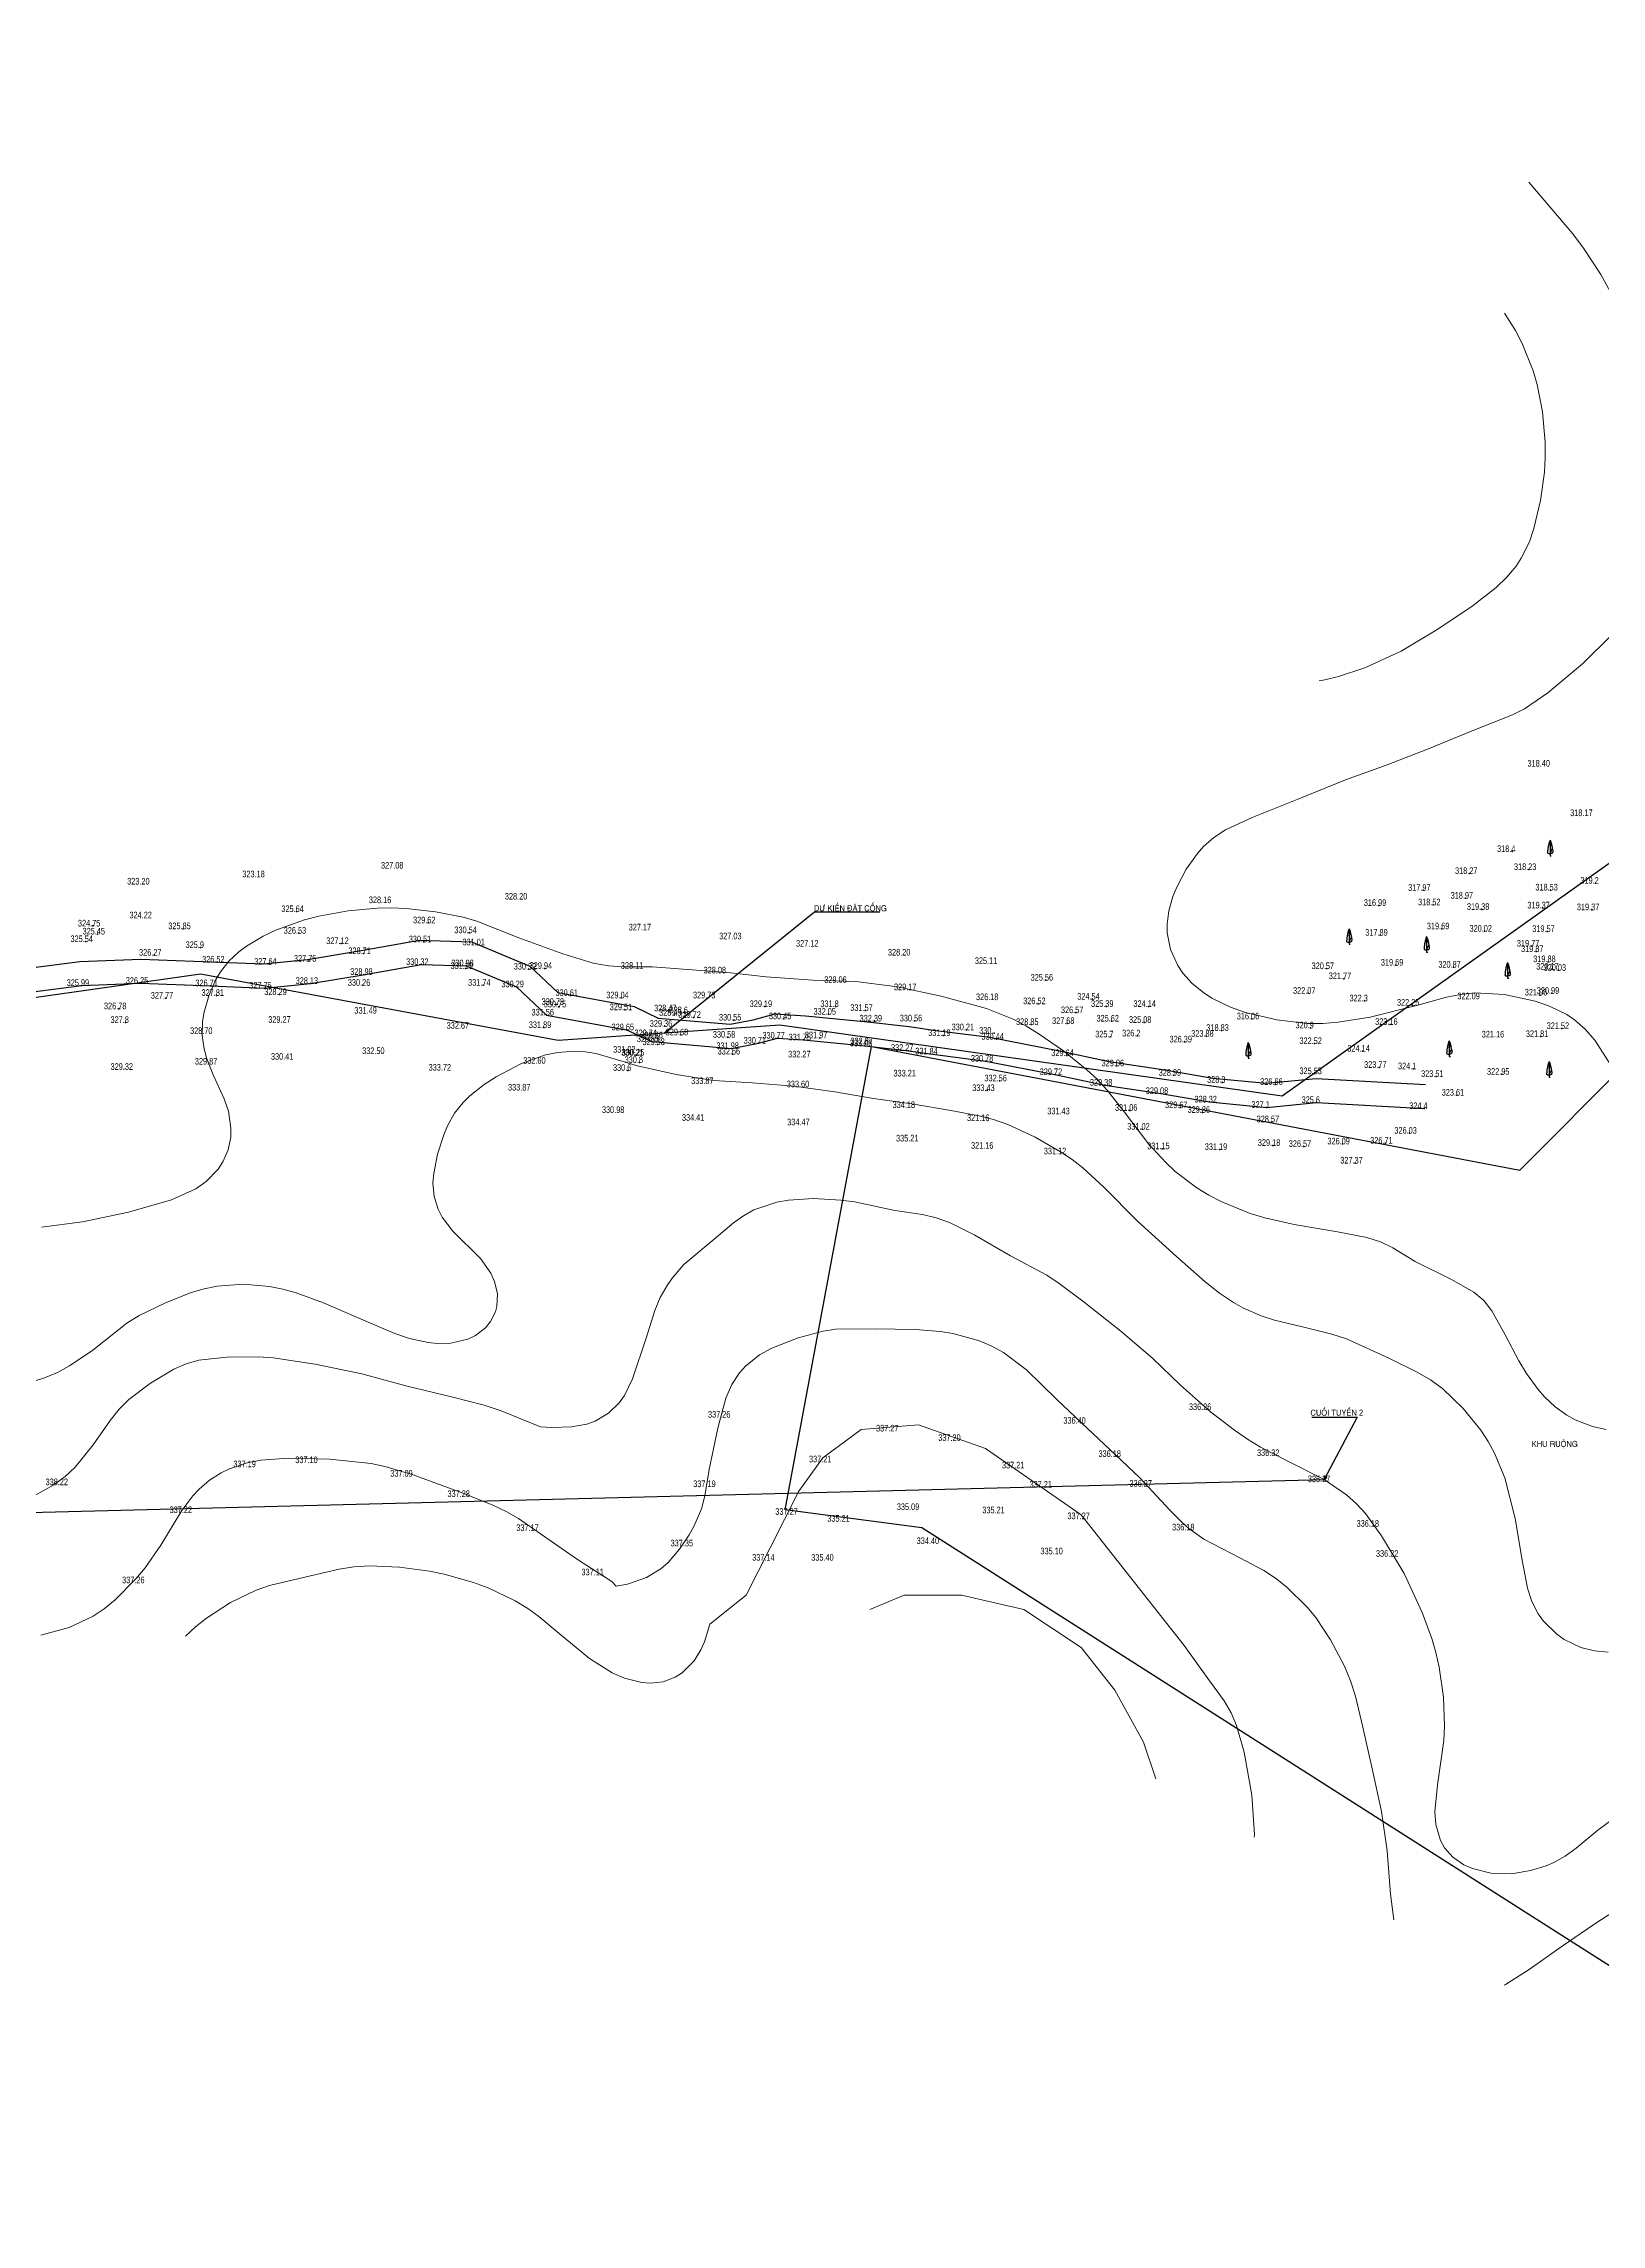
# Model space of a CAD drawing. Header units: metres. Extents: x 528544 to 533704, y 1867371 to 1868830.
# Drawn here: x 532110.8 to 532369.2, y 1867747.1 to 1868109 of the extents above; entities that cross this region are included whole.
import ezdxf

# ---------------------------------------------------------------- set-up
doc = ezdxf.new("R2010")
doc.units = ezdxf.units.M
doc.header["$MEASUREMENT"] = 0
for name, color, linetype in [('congtrinh', 4, 'Continuous'), ('DIEM', 7, 'Continuous'), ('DOCAO_CT', 7, 'Continuous'), ('KHUNG', 1, 'Continuous'), ('Layer1', 4, 'Continuous'), ('NEN', 3, 'Continuous')]:
    doc.layers.add(name, color=color, linetype=linetype)
doc.styles.add('MOC', font='VHARIALN.ttf', dxfattribs={"height": 2})

# ---------------------------------------------------------------- blocks, each defined once
blk = doc.blocks.new('A$C63284C57')
at = {"layer": 'NEN', "color": 3}
blk.add_line((0.92, 0.85), (0.92, 0), dxfattribs=at)
for points in [[(0.92, 5.74), (0.92, 1.39)], [(0.92, 5.74), (0.92, 0), (1.37, 0)], [(0.92, 5.74), (0.92, 5.71)], [(0.92, 5.43), (0.99, 5.56)], [(0.92, 3.16), (1.44, 4.2)], [(0.92, 0.88), (1.77, 2.58)], [(0.92, 1.39), (0.92, 0.65)], [(0.92, 0.65), (0.92, 0.15)], [(0.92, 0.15), (0.92, 0)]]:
    blk.add_lwpolyline(points, dxfattribs=at)
for points in [[(0.92, 5.74), (0.71, 5.11), (0.52, 4.52), (0.36, 3.81), (0.21, 3.07), (0.11, 2.51), (0.05, 1.85), (0.02, 1.41), (0.02, 1.09), (0.24, 0.91), (0.61, 0.83), (0.92, 0.85)], [(0.92, 5.74), (1.18, 5.17), (1.34, 4.58), (1.5, 3.98), (1.59, 3.54), (1.72, 2.95), (1.81, 2.47), (1.9, 1.94), (1.9, 1.48), (1.78, 1.03), (1.62, 0.88), (1.26, 0.84), (0.92, 0.85)]]:
    blk.add_spline(points, degree=3, dxfattribs=at)

msp = doc.modelspace()

# ---------------------------------------------------------------- linework, layer by layer
at = {"layer": 'congtrinh', "color": 5, "ltscale": 0.2134}
msp.add_lwpolyline([(532430.66, 1867978.16), (532453.88, 1867963.45), (532479.31, 1867957.96), (532437.86, 1867747.15), (532256.48, 1867862.75), (532233.79, 1867865.71), (532248.15, 1867942.58), (532355.66, 1867922.09), (532391.37, 1867957.93), (532405.23, 1867968.92), (532430.66, 1867978.16)], close=True, dxfattribs=at)
at = {"layer": 'congtrinh', "color": 1, "ltscale": 0.2134}
msp.add_lwpolyline([(531555.5, 1867765.25), (531573.66, 1867772.68), (531606.24, 1867773.1), (531611.19, 1867809.12), (531622.7, 1867841.85), (531639.74, 1867873.48), (531650.2, 1867884.28), (532021.6, 1867863.03), (532323.2, 1867870.76)], dxfattribs=at)
at = {"layer": 'congtrinh', "color": 7, "ltscale": 0.2134}
msp.add_lwpolyline([(532321.15, 1867881.11), (532328.71, 1867881.11), (532323.2, 1867870.76), (532323.64, 1867871.09), (532323.2, 1867870.76), (532323.3, 1867871.27)], dxfattribs=at)
at = {"layer": 'DIEM', "color": 0}
for p in [(532354.38, 1867974.93), (532347.4, 1867971.29), (532357.18, 1867971.94), (532368.2, 1867969.68), (532332.28, 1867966), (532339.63, 1867968.5), (532341.28, 1867966.09), (532346.68, 1867967.2), (532360.74, 1867968.54), (532118.99, 1867962.58), (532152.73, 1867964.97), (532174.58, 1867963.12), (532349.37, 1867965.34), (532359.41, 1867965.57), (532367.62, 1867965.28), (532117.76, 1867959.99), (532119.76, 1867961.25), (532133.98, 1867962.12), (532136.85, 1867959.01), (532153.13, 1867961.38), (532160.18, 1867959.67), (532173.87, 1867959.95), (532181.42, 1867961.47), (532182.77, 1867959.44), (532332.51, 1867961.04), (532342.74, 1867962.11), (532349.81, 1867961.71), (532357.67, 1867959.25), (532360.22, 1867961.67), (532129.13, 1867957.73), (532139.59, 1867956.59), (532148.23, 1867956.23), (532154.82, 1867956.74), (532163.85, 1867958), (532173.43, 1867956.2), (532180.79, 1867955.52), (532180.92, 1867955.98), (532191.28, 1867955.42), (532193.92, 1867955.55), (532323.62, 1867955.51), (532335.11, 1867956.09), (532344.64, 1867955.74), (532358.36, 1867958.34), (532360.38, 1867956.66), (532360.87, 1867955.43), (532362.1, 1867955.23), (532117.13, 1867952.71), (532126.93, 1867953.07), (532138.47, 1867952.67), (532147.42, 1867952.27), (532155.1, 1867953.04), (532163.76, 1867952.74), (532164.16, 1867954.55), (532183.71, 1867952.75), (532189.24, 1867952.5), (532277.02, 1867953.59), (532320.54, 1867951.41), (532326.46, 1867953.84), (532360.97, 1867951.41), (532123.31, 1867948.85), (532131.08, 1867950.61), (532139.5, 1867951.07), (532149.9, 1867951.2), (532194.22, 1867947.8), (532195.9, 1867949.57), (532196.26, 1867949.16), (532198.21, 1867951.05), (532206.63, 1867950.66), (532207.2, 1867948.69), (532214.56, 1867948.5), (532215.39, 1867947.77), (532217.12, 1867948.18), (532221.01, 1867950.66), (532230.42, 1867949.21), (532240.99, 1867947.94), (532242.14, 1867949.2), (532247.1, 1867948.57), (532275.78, 1867949.69), (532282.04, 1867948.2), (532284.74, 1867950.44), (532287.04, 1867949.24), (532294.07, 1867949.24), (532329.9, 1867950.16), (532337.78, 1867949.45), (532358.98, 1867951.13), (532124.4, 1867946.58), (532193.78, 1867945.72), (532207.51, 1867945.36), (532211.3, 1867944.38), (532213.84, 1867945.94), (532216.49, 1867944.51), (532218.6, 1867947.42), (532224.31, 1867944.13), (532225.32, 1867946.97), (532233.59, 1867947.19), (532248.65, 1867946.8), (532255.3, 1867946.83), (532260.01, 1867944.41), (532263.91, 1867945.36), (532268.46, 1867944.81), (532274.6, 1867946.23), (532280.57, 1867946.4), (532287.72, 1867944.17), (532287.94, 1867946.81), (532292.19, 1867944.34), (532293.33, 1867946.59), (532303.65, 1867944.28), (532306.16, 1867945.26), (532311.21, 1867947.16), (532320.94, 1867945.68), (532334.16, 1867946.26), (532359.16, 1867944.24), (532362.61, 1867945.57), (532207.77, 1867941.64), (532209.1, 1867941.14), (532209.21, 1867941.17), (532211.7, 1867943.39), (532212.28, 1867944.02), (532212.63, 1867942.9), (532224.9, 1867942.26), (532225.1, 1867941.34), (532229.41, 1867943.14), (532232.53, 1867943.98), (532236.87, 1867943.68), (532239.57, 1867944.03), (532247.02, 1867942.7), (532247.12, 1867943.02), (532253.86, 1867941.94), (532257.87, 1867941.35), (532268.85, 1867943.79), (532280.45, 1867941.07), (532300.05, 1867943.34), (532321.6, 1867943.07), (532329.55, 1867941.81), (532207.73, 1867938.63), (532209.67, 1867939.93), (532267.11, 1867940.16), (532269.35, 1867936.88), (532278.52, 1867937.92), (532288.79, 1867939.39), (532298.25, 1867937.81), (532321.6, 1867938.08), (532332.33, 1867939.12), (532337.95, 1867938.89), (532341.78, 1867937.62), (532352.7, 1867937.98), (532267.33, 1867935.27), (532286.85, 1867936.18), (532296.12, 1867934.79), (532304.2, 1867933.38), (532306.28, 1867936.64), (532315.09, 1867936.29), (532321.96, 1867933.29), (532345.2, 1867934.51), (532291, 1867931.99), (532299.31, 1867932.44), (532303.04, 1867931.66), (532313.64, 1867932.49), (532314.51, 1867930.09), (532339.81, 1867932.28), (532293.04, 1867928.85), (532314.7, 1867926.18), (532319.83, 1867926.01), (532326.24, 1867926.42), (532333.34, 1867926.53), (532337.34, 1867928.2), (532296.35, 1867925.63), (532305.9, 1867925.5), (532328.37, 1867923.25)]:
    msp.add_point(p, dxfattribs=at)
at = {"layer": 'KHUNG', "ltscale": 0.2134}
msp.add_lwpolyline([(532781.55, 1868099.56), (532586.11, 1868210.75), (532440.42, 1868195.4), (532402.71, 1868132.23), (532420.86, 1868063.98), (532395.18, 1867990.56), (532316.24, 1867934.35), (532232.9, 1867946.14), (532196.18, 1867943.6), (532136.83, 1867954.57), (532077.75, 1867946.2), (532005.7, 1867957.57), (531970.49, 1867961.06), (531914.99, 1867986.11), (531798.55, 1867992.8), (531711.06, 1867976.08), (531621.02, 1868011.63), (531506.71, 1868062.49), (531390.29, 1868109.84), (531307.3, 1868146.29), (531202.39, 1868151.29), (531136.07, 1868181.99), (531103.92, 1868169.92)], dxfattribs=at)
at = {"layer": 'KHUNG', "color": 7, "ltscale": 0.2134}
msp.add_lwpolyline([(532249.53, 1867964.85), (532238.69, 1867964.85), (532213.8, 1867944.82), (532214.35, 1867945.11), (532213.8, 1867944.82), (532214.21, 1867945.29)], dxfattribs=at)
at = {"layer": 'Layer1', "color": 11, "linetype": 'Continuous', "lineweight": 0, "flags": 128}
for points in [[(532357.14, 1868085.99), (532364.48, 1868077.41), (532366.21, 1868075.07), (532369.1, 1868070.66), (532372.52, 1868064.45)], [(532359.74, 1868037.86), (532359.88, 1868040.29), (532359.86, 1868042.84), (532359.42, 1868047.9), (532358.55, 1868052.45), (532357.9, 1868054.67), (532356.07, 1868059.21), (532354.95, 1868061.37), (532353.14, 1868064.26)], [(532322.36, 1868003.25), (532323.33, 1868003.4), (532325.61, 1868003.95), (532329.97, 1868005.42), (532335.97, 1868008.16), (532341.79, 1868011.67), (532347.7, 1868015.58), (532351.73, 1868018.74), (532353.53, 1868020.48), (532355.04, 1868022.31), (532355.89, 1868023.59), (532357.25, 1868026.32), (532358.01, 1868028.52), (532359.07, 1868033.17), (532359.74, 1868037.86)], [(532370.95, 1868010.88), (532366.05, 1868006.1), (532360.33, 1868001.24), (532356.42, 1867998.63), (532354.45, 1867997.59), (532348.02, 1867995.05), (532340.37, 1867991.92), (532340.37, 1867991.92), (532333.66, 1867989.33), (532326.73, 1867986.84), (532318.76, 1867983.58), (532311.25, 1867980.57), (532306.86, 1867978.53), (532304.93, 1867977.28), (532303.21, 1867975.78), (532302.18, 1867974.63), (532300.33, 1867972.01), (532298.76, 1867969.02), (532298.13, 1867967.46), (532297.45, 1867965.12), (532297.15, 1867962.87), (532297.17, 1867961.43), (532297.71, 1867958.66), (532298.92, 1867956.02), (532299.77, 1867954.78), (532301.32, 1867953.06), (532303.18, 1867951.53), (532304.57, 1867950.63), (532307.66, 1867949.11), (532310.15, 1867948.23), (532315.34, 1867947.02), (532320.43, 1867946.43), (532322.98, 1867946.41), (532325.56, 1867946.6), (532330.83, 1867947.46), (532338.75, 1867949.42), (532343.5, 1867950.77), (532345.82, 1867951.24), (532348.18, 1867951.47), (532353.11, 1867951.22), (532358.21, 1867950.13), (532360.61, 1867949.3), (532363.44, 1867947.88), (532364.72, 1867947.02), (532366.48, 1867945.48), (532368.08, 1867943.63), (532370.78, 1867939.49)], [(532370.01, 1867879.03), (532367.74, 1867879.52), (532364.84, 1867880.65), (532363.46, 1867881.41), (532361.53, 1867882.79), (532359.77, 1867884.44), (532358.69, 1867885.66), (532356.75, 1867888.31), (532355.48, 1867890.43), (532353.25, 1867894.74), (532351.02, 1867898.73), (532349.67, 1867900.42), (532348.03, 1867901.8), (532344.2, 1867903.98), (532338.29, 1867906.94), (532334.59, 1867909.19), (532332.58, 1867910.17), (532330.31, 1867910.91), (532325.41, 1867911.86), (532318.26, 1867913.03), (532313.36, 1867914.15), (532310.91, 1867914.9), (532306.23, 1867916.79), (532304.07, 1867917.93), (532302.07, 1867919.16), (532298.51, 1867921.87), (532296.94, 1867923.32), (532294.09, 1867926.44), (532290.08, 1867931.7), (532287.2, 1867935.34), (532285.59, 1867937.09), (532283.83, 1867938.74), (532279.95, 1867941.85), (532275.79, 1867944.74), (532273.7, 1867946.02), (532271.62, 1867947.11), (532267.22, 1867948.89), (532259.69, 1867950.92), (532252.45, 1867952.48), (532245.53, 1867953.36), (532238.4, 1867953.57), (532230.64, 1867954.13), (532224.77, 1867954.82), (532219.12, 1867955.24), (532211.79, 1867955.79), (532206.92, 1867955.81), (532204.48, 1867955.98), (532201.97, 1867956.44), (532196.91, 1867957.95), (532189.65, 1867960.64), (532182.69, 1867963.38), (532180.42, 1867964.04), (532175.81, 1867964.95), (532170.96, 1867965.47), (532168.51, 1867965.57), (532166.11, 1867965.53), (532161.34, 1867965.1), (532156.48, 1867964.23), (532154.07, 1867963.62), (532149.42, 1867961.96), (532147.21, 1867960.91), (532144.46, 1867959.25), (532143.2, 1867958.31), (532141.53, 1867956.73), (532140.15, 1867954.96), (532139.39, 1867953.69), (532138.19, 1867950.98), (532137.38, 1867948.11), (532137.16, 1867946.64), (532137.11, 1867944.41), (532137.43, 1867942.18), (532137.83, 1867940.71), (532138.91, 1867937.87), (532140.76, 1867933.88), (532141.47, 1867931.86), (532141.89, 1867929.01), (532141.84, 1867927.56), (532141.41, 1867925.44), (532140.54, 1867923.47), (532139.75, 1867922.25), (532137.77, 1867920.18), (532136.03, 1867918.96), (532136.03, 1867918.96), (532132, 1867917.17), (532124.9, 1867915.09)], [(532135.29, 1867901.76), (532137.43, 1867902.38), (532139.59, 1867902.81), (532143.95, 1867903.15), (532148.28, 1867902.79), (532150.47, 1867902.35), (532152.69, 1867901.72), (532157.21, 1867900.06), (532164.23, 1867897.03), (532169.08, 1867894.98), (532171.49, 1867894.16), (532174.62, 1867893.46), (532176.14, 1867893.31), (532178.37, 1867893.38), (532181.19, 1867894.04), (532182.47, 1867894.64), (532184.1, 1867895.89), (532184.95, 1867896.95), (532185.74, 1867898.58), (532185.97, 1867899.47), (532186.08, 1867901.54), (532185.58, 1867903.62), (532184.97, 1867904.95), (532183.28, 1867907.4), (532178.68, 1867911.96), (532176.92, 1867914.29), (532176.24, 1867915.59), (532175.57, 1867917.69), (532175.39, 1867919.96), (532175.51, 1867921.53), (532176.16, 1867924.74), (532177.17, 1867927.92), (532177.82, 1867929.42), (532178.98, 1867931.51), (532180.41, 1867933.32), (532181.49, 1867934.39), (532183.9, 1867936.3), (532185.85, 1867937.57), (532189.94, 1867939.71), (532194.04, 1867941.18), (532196.09, 1867941.6), (532198.85, 1867941.8), (532200.26, 1867941.73), (532202.44, 1867941.4), (532209.31, 1867939.4), (532215.72, 1867937.95), (532221.97, 1867936.93), (532228.34, 1867936.54), (532235.24, 1867936.01), (532242.05, 1867935.08), (532248.44, 1867933.98), (532254.83, 1867933.07), (532261.3, 1867931.95), (532266, 1867931.07), (532268.39, 1867930.46), (532270.75, 1867929.65), (532275.3, 1867927.57), (532279.48, 1867925.13), (532281.39, 1867923.82), (532283.18, 1867922.44), (532286.62, 1867919.32), (532292.27, 1867913.6), (532298.74, 1867907.77), (532303.49, 1867903.55), (532305.87, 1867901.65), (532308.2, 1867900.09), (532309.73, 1867899.23), (532312.74, 1867897.91), (532314.99, 1867897.19), (532319.6, 1867896.08), (532324.46, 1867894.87), (532326.89, 1867894.07), (532333.92, 1867890.87), (532338.65, 1867888.56), (532340.86, 1867887.27), (532342.84, 1867885.83), (532346.24, 1867882.54), (532349.18, 1867878.91), (532350.42, 1867877.02), (532351.49, 1867875.1), (532353.16, 1867871.02), (532354.87, 1867864.26), (532356.08, 1867857.37), (532356.93, 1867852.7), (532357.65, 1867850.49), (532358.71, 1867848.45), (532359.6, 1867847.22), (532361.78, 1867845.08), (532363.04, 1867844.21), (532365.81, 1867842.89), (532368.04, 1867842.3), (532370.31, 1867842.09)], [(532198.36, 1867879.46), (532200.92, 1867879.95), (532202.31, 1867880.44), (532204.5, 1867881.73), (532206.28, 1867883.44), (532207.18, 1867884.7), (532208.51, 1867887.44), (532210.73, 1867894.21), (532212.18, 1867898.77), (532213.09, 1867900.92), (532214.21, 1867902.92), (532215.07, 1867904.16), (532217.02, 1867906.42), (532222.02, 1867910.64), (532225.23, 1867913.33), (532226.87, 1867914.5), (532228.63, 1867915.47), (532232.4, 1867916.76), (532234.36, 1867917.11), (532238.51, 1867917.36), (532243.02, 1867917.11), (532245.31, 1867916.79), (532252.01, 1867915.39), (532256.6, 1867914.69), (532258.88, 1867914.17), (532261.08, 1867913.39), (532265.26, 1867911.26), (532271.16, 1867907.86), (532277.22, 1867904.64), (532279.28, 1867903.28), (532283.42, 1867900.16), (532289.49, 1867895.38), (532294.8, 1867890.84), (532299.36, 1867886.38), (532304.38, 1867881.98), (532308.34, 1867878.91), (532310.48, 1867877.45), (532312.67, 1867876.12), (532317.06, 1867873.83), (532323.2, 1867870.76), (532326.9, 1867868.22), (532328.56, 1867866.73), (532330.05, 1867865.09), (532332.73, 1867861.4), (532336.47, 1867855.12), (532339.45, 1867848.66), (532341.08, 1867844.35), (532341.76, 1867842.06), (532342.3, 1867839.63), (532342.99, 1867834.63), (532343.17, 1867829.86), (532343.04, 1867827.46), (532342.03, 1867820.07), (532341.59, 1867815.59), (532341.73, 1867813.5), (532342.49, 1867810.85), (532343.16, 1867809.65), (532344.55, 1867808.06), (532346.4, 1867806.82), (532347.83, 1867806.2), (532350.87, 1867805.44), (532353.14, 1867805.29), (532354.6, 1867805.37), (532357.42, 1867805.84), (532360.06, 1867806.66), (532361.33, 1867807.21), (532363.19, 1867808.25), (532365.01, 1867809.57), (532368.59, 1867812.56), (532374.14, 1867816.64)], [(532124.9, 1867915.09), (532117.24, 1867913.52), (532110.48, 1867912.61)], [(532106.46, 1867886.15), (532110.95, 1867887.61), (532113.09, 1867888.52), (532115.13, 1867889.59), (532118.98, 1867892.19), (532124.62, 1867896.66), (532126.68, 1867897.94), (532131.02, 1867900.08), (532135.29, 1867901.76)], [(532108.37, 1867867.52), (532112.49, 1867869.85), (532114.37, 1867871.23), (532116.06, 1867872.8), (532119.05, 1867876.47), (532121.84, 1867880.54), (532123.34, 1867882.42), (532124.97, 1867884.03), (532128.55, 1867886.72), (532132.4, 1867889.07), (532134.43, 1867889.95), (532136.55, 1867890.54), (532141.19, 1867891.05), (532146.37, 1867891.09), (532148.9, 1867890.95), (532155.83, 1867889.88), (532163.57, 1867888.28), (532171.12, 1867886.24), (532178.66, 1867884.38), (532183.86, 1867883.05), (532186.72, 1867882.11), (532193.23, 1867879.49), (532195.13, 1867879.36), (532198.36, 1867879.46)], [(532311.62, 1867811.39), (532311.63, 1867811.84), (532311.22, 1867818.39), (532309.93, 1867825.5), (532308.66, 1867829.95), (532307.77, 1867832.03), (532306.63, 1867834), (532303.94, 1867837.74), (532300.01, 1867843.22), (532282.92, 1867864.9), (532267.04, 1867875.91), (532255.93, 1867879.84), (532246.4, 1867879.05), (532240.05, 1867874.33), (532236.08, 1867868.83), (532231.32, 1867859.4), (532227.35, 1867851.54), (532221.31, 1867846.74), (532220.41, 1867843.83), (532219.83, 1867842.49), (532218.71, 1867840.66), (532216.73, 1867838.67), (532215.55, 1867837.92), (532213.6, 1867837.18), (532211.49, 1867836.95), (532210.03, 1867837.05), (532207.15, 1867837.77), (532205.11, 1867838.66), (532201.37, 1867841.03), (532196.32, 1867845.18), (532192.95, 1867847.99), (532191.1, 1867849.33), (532189.05, 1867850.59), (532184.52, 1867852.77), (532182.13, 1867853.66), (532177.25, 1867855.03), (532174.8, 1867855.54), (532169.84, 1867856.22), (532164.79, 1867856.44), (532162.28, 1867856.26), (532159.83, 1867855.86), (532155.08, 1867854.76), (532148.27, 1867853.16), (532146.07, 1867852.39), (532141.8, 1867850.36), (532137.8, 1867847.76), (532136, 1867846.3), (532134.37, 1867844.75), (532134.37, 1867844.74)], [(532247.85, 1867849.19), (532253.54, 1867851.54), (532263.07, 1867851.54), (532273.39, 1867849.18), (532282.92, 1867842.89), (532288.47, 1867835.81), (532293.24, 1867827.16), (532295.29, 1867821.07)]]:
    msp.add_lwpolyline(points, dxfattribs=at)
at = {"layer": 'Layer1', "color": 11, "linetype": 'Continuous', "lineweight": 13, "flags": 128}
for points in [[(532334.2, 1867801.92), (532333.65, 1867809.13), (532332.71, 1867815.65), (532331.22, 1867822.49), (532329.6, 1867829.65), (532328.4, 1867834.79), (532327.6, 1867837.33), (532326.6, 1867839.75), (532324.26, 1867844.13), (532321.81, 1867847.85), (532320.41, 1867849.57), (532317.01, 1867852.89), (532315.12, 1867854.36), (532313.19, 1867855.63), (532309.23, 1867857.76), (532303.27, 1867860.83), (532300.78, 1867862.63), (532299.54, 1867863.71), (532297.62, 1867865.64), (532292.66, 1867871.03), (532288.58, 1867874.83), (532283.97, 1867879.18), (532278.89, 1867884), (532273.85, 1867888.94), (532270.01, 1867891.81), (532267.96, 1867892.94), (532265.86, 1867893.82), (532261.63, 1867894.96), (532259.56, 1867895.3), (532255.39, 1867895.64), (532248.72, 1867895.72), (532242.17, 1867895.66), (532240.11, 1867895.36), (532235.96, 1867894.24), (532231.61, 1867892.53), (532229.57, 1867891.41), (532227.21, 1867889.55), (532226.21, 1867888.43), (532224.95, 1867886.49), (532223.98, 1867884.22), (532222.62, 1867879.25), (532221.22, 1867872.38), (532220.48, 1867868.05), (532219.92, 1867865.9), (532218.73, 1867863.04), (532217.9, 1867861.55), (532216.29, 1867859.2), (532214.4, 1867856.98), (532213.18, 1867855.92), (532210.82, 1867854.49), (532207.68, 1867853.4), (532205.76, 1867853.02), (532205.08, 1867853.84), (532199.54, 1867857.34), (532193.39, 1867861.64), (532189.6, 1867864.26), (532187.51, 1867865.46), (532185.21, 1867866.55), (532180.09, 1867868.58), (532172.08, 1867871.52), (532167.4, 1867872.91), (532165.15, 1867873.37), (532158.24, 1867874.09), (532151.45, 1867874.3), (532146.86, 1867873.97), (532144.58, 1867873.52), (532141.65, 1867872.53), (532140.26, 1867871.86), (532138.33, 1867870.63), (532136.62, 1867869.13), (532135.58, 1867868.02), (532133.76, 1867865.6), (532130.25, 1867859.85), (532127.63, 1867856.1), (532126.12, 1867854.27), (532122.68, 1867850.78), (532120.86, 1867849.29), (532119.03, 1867848.05), (532115.05, 1867846.2), (532110.36, 1867844.9)], [(532334.78, 1867797.67), (532334.2, 1867801.92)], [(532371.57, 1867799.28), (532367.94, 1867796.89), (532362.69, 1867793.3), (532357.24, 1867789.45), (532353.27, 1867786.94), (532353.04, 1867786.85)]]:
    msp.add_lwpolyline(points, dxfattribs=at)
at = {"layer": 'NEN'}
for points in [[(532106.12, 1867955.31), (532116.8, 1867956.7), (532126.93, 1867957.07), (532138.63, 1867956.66), (532147.3, 1867956.28), (532154.57, 1867957.01), (532163.48, 1867958.5), (532173.13, 1867960.21), (532181.78, 1867959.96), (532191.45, 1867955.91), (532196.11, 1867951.53), (532208.74, 1867949.2), (532212.75, 1867947.31), (532224.69, 1867946.29), (532228.51, 1867947.03), (532232.14, 1867948.01), (532237.19, 1867947.66), (532247.44, 1867946.68), (532254.37, 1867945.9), (532258.42, 1867945.31), (532267.75, 1867944.11), (532279.31, 1867941.84), (532287.55, 1867940.12), (532296.76, 1867938.74), (532304.73, 1867937.35), (532313.64, 1867936.51), (532321.88, 1867937.3), (532340.04, 1867936.27)], [(532106.89, 1867951.37), (532117.13, 1867952.71), (532126.93, 1867953.07), (532138.47, 1867952.67), (532147.42, 1867952.27), (532155.1, 1867953.04), (532164.16, 1867954.55), (532173.43, 1867956.2), (532180.92, 1867955.98), (532189.24, 1867952.5), (532194.22, 1867947.8), (532207.51, 1867945.36), (532211.7, 1867943.39), (532224.9, 1867942.26), (532229.41, 1867943.14), (532232.53, 1867943.98), (532236.87, 1867943.68), (532247.02, 1867942.7), (532253.86, 1867941.94), (532257.87, 1867941.35), (532267.11, 1867940.16), (532278.52, 1867937.92), (532286.85, 1867936.18), (532296.12, 1867934.79), (532304.2, 1867933.38), (532313.64, 1867932.49), (532321.96, 1867933.29), (532339.81, 1867932.28)]]:
    msp.add_lwpolyline(points, dxfattribs=at)

# ---------------------------------------------------------------- block references
at = {"linetype": 'Continuous', "xscale": 0.4499827870167792, "yscale": 0.4499827870167792, "zscale": 0.449982787048613}
for p in [(532360.26, 1867974.24), (532326.93, 1867959.54), (532339.78, 1867958.24), (532353.2, 1867953.92), (532310.2, 1867940.67), (532343.53, 1867940.95), (532360.1, 1867937.5)]:
    msp.add_blockref('A$C63284C57', p, dxfattribs=at)

# ---------------------------------------------------------------- texts
at = {"layer": 'DOCAO_CT', "color": 2, "width": 0.8}
for s, p in [('318.40', (532356.94, 1867989.03)), ('318.17', (532364.02, 1867980.81)), ('327.08', (532166.77, 1867972.11)), ('318.4', (532351.89, 1867974.85)), ('323.20', (532124.67, 1867969.46)), ('323.18', (532143.77, 1867970.66)), ('317.97', (532337.14, 1867968.42)), ('318.27', (532344.92, 1867971.21)), ('318.23', (532354.69, 1867971.86)), ('318.53', (532358.25, 1867968.47)), ('319.2', (532365.71, 1867969.6)), ('325.64', (532150.25, 1867964.89)), ('328.16', (532164.76, 1867966.37)), ('328.20', (532187.32, 1867966.97)), ('316.99', (532329.79, 1867965.92)), ('318.52', (532338.79, 1867966.01)), ('318.97', (532344.19, 1867967.12)), ('319.38', (532346.89, 1867965.26)), ('319.37', (532356.92, 1867965.49)), ('319.37', (532365.13, 1867965.2)), ('324.75', (532116.5, 1867962.5)), ('325.45', (532117.27, 1867961.17)), ('324.22', (532125.05, 1867963.86)), ('325.85', (532131.49, 1867962.05)), ('326.53', (532150.64, 1867961.3)), ('329.62', (532172.09, 1867963.04)), ('330.54', (532178.94, 1867961.39)), ('327.17', (532207.86, 1867961.84)), ('319.69', (532340.25, 1867962.03)), ('320.02', (532347.32, 1867961.63)), ('319.57', (532357.73, 1867961.59)), ('325.54', (532115.27, 1867959.91)), ('326.27', (532126.64, 1867957.65)), ('325.9', (532134.36, 1867958.93)), ('327.12', (532157.69, 1867959.59)), ('328.71', (532161.36, 1867957.92)), ('330.51', (532171.38, 1867959.87)), ('331.01', (532180.29, 1867959.36)), ('327.03', (532222.86, 1867960.38)), ('327.12', (532235.61, 1867959.15)), ('328.20', (532250.86, 1867957.68)), ('317.89', (532330.02, 1867960.97)), ('319.77', (532355.18, 1867959.17)), ('319.87', (532355.87, 1867958.26)), ('326.52', (532137.1, 1867956.52)), ('327.64', (532145.74, 1867956.15)), ('327.75', (532152.33, 1867956.66)), ('328.98', (532161.67, 1867954.47)), ('330.32', (532170.94, 1867956.12)), ('331.19', (532178.3, 1867955.44)), ('330.98', (532178.43, 1867955.9)), ('330.32', (532188.79, 1867955.34)), ('329.94', (532191.43, 1867955.47)), ('328.11', (532206.56, 1867955.48)), ('328.08', (532220.28, 1867954.71)), ('325.11', (532265.27, 1867956.28)), ('320.57', (532321.13, 1867955.43)), ('319.69', (532332.62, 1867956.01)), ('320.87', (532342.15, 1867955.66)), ('319.88', (532357.89, 1867956.58)), ('320.17', (532358.38, 1867955.35)), ('320.03', (532359.61, 1867955.15)), ('325.99', (532114.64, 1867952.63)), ('326.25', (532124.44, 1867952.99)), ('327.77', (532128.59, 1867950.53)), ('326.71', (532135.98, 1867952.59)), ('327.81', (532137.01, 1867950.99)), ('327.75', (532144.93, 1867952.19)), ('328.29', (532147.41, 1867951.12)), ('328.13', (532152.61, 1867952.96)), ('330.26', (532161.27, 1867952.66)), ('331.74', (532181.22, 1867952.67)), ('330.29', (532186.75, 1867952.42)), ('330.61', (532195.72, 1867950.97)), ('329.04', (532204.14, 1867950.58)), ('329.73', (532218.52, 1867950.58)), ('329.06', (532240.3, 1867953.14)), ('329.17', (532251.86, 1867951.93)), ('326.18', (532265.46, 1867950.28)), ('325.56', (532274.53, 1867953.51)), ('324.54', (532282.26, 1867950.36)), ('322.07', (532318.05, 1867951.33)), ('321.77', (532323.98, 1867953.76)), ('322.09', (532345.31, 1867950.41)), ('321.06', (532356.49, 1867951.05)), ('320.99', (532358.48, 1867951.33)), ('326.78', (532120.82, 1867948.77)), ('331.49', (532162.36, 1867948.03)), ('331.56', (532191.74, 1867947.73)), ('330.73', (532193.41, 1867949.49)), ('330.75', (532193.77, 1867949.08)), ('329.51', (532204.71, 1867948.61)), ('328.47', (532212.07, 1867948.42)), ('328.49', (532212.9, 1867947.69)), ('328.6', (532214.63, 1867948.1)), ('329.72', (532216.11, 1867947.34)), ('330.55', (532222.83, 1867946.89)), ('329.19', (532227.93, 1867949.13)), ('330.45', (532231.11, 1867947.11)), ('332.05', (532238.51, 1867947.86)), ('331.8', (532239.65, 1867949.12)), ('331.57', (532244.61, 1867948.49)), ('332.39', (532246.16, 1867946.73)), ('330.56', (532252.82, 1867946.75)), ('326.52', (532273.29, 1867949.61)), ('326.57', (532279.55, 1867948.12)), ('325.39', (532284.55, 1867949.16)), ('325.62', (532285.45, 1867946.73)), ('324.14', (532291.58, 1867949.16)), ('316.06', (532308.72, 1867947.08)), ('322.3', (532327.41, 1867950.08)), ('322.25', (532335.29, 1867949.37)), ('327.8', (532121.91, 1867946.5)), ('328.70', (532135.1, 1867944.66)), ('329.27', (532148.07, 1867946.52)), ('332.67', (532177.66, 1867945.54)), ('331.89', (532191.29, 1867945.64)), ('329.65', (532205.02, 1867945.28)), ('329.74', (532208.82, 1867944.3)), ('329.53', (532209.21, 1867943.31)), ('329.36', (532209.8, 1867943.94)), ('329.36', (532211.35, 1867945.86)), ('329.68', (532214, 1867944.43)), ('330.58', (532221.82, 1867944.05)), ('330.71', (532226.92, 1867943.06)), ('330.77', (532230.04, 1867943.9)), ('331.75', (532234.38, 1867943.6)), ('331.97', (532237.08, 1867943.95)), ('332.87', (532244.63, 1867942.95)), ('331.19', (532257.53, 1867944.33)), ('330.21', (532261.42, 1867945.28)), ('330.', (532265.98, 1867944.73)), ('330.44', (532266.36, 1867943.71)), ('328.85', (532272.11, 1867946.15)), ('327.68', (532278.08, 1867946.32)), ('325.7', (532285.23, 1867944.09)), ('326.2', (532289.7, 1867944.26)), ('325.08', (532290.84, 1867946.51)), ('326.39', (532297.56, 1867943.26)), ('323.88', (532301.16, 1867944.2)), ('318.83', (532303.67, 1867945.18)), ('320.9', (532318.45, 1867945.6)), ('322.52', (532319.11, 1867942.99)), ('323.16', (532331.67, 1867946.18)), ('321.16', (532349.35, 1867944.08)), ('321.81', (532356.67, 1867944.16)), ('321.52', (532360.12, 1867945.49)), ('329.87', (532135.9, 1867939.59)), ('330.41', (532148.52, 1867940.38)), ('332.50', (532163.64, 1867941.33)), ('332.60', (532190.35, 1867939.72)), ('331.02', (532205.28, 1867941.56)), ('330.21', (532206.62, 1867941.06)), ('330.25', (532206.72, 1867941.09)), ('330.8', (532207.18, 1867939.85)), ('329.98', (532210.14, 1867942.82)), ('331.98', (532222.41, 1867942.18)), ('332.66', (532222.61, 1867941.26)), ('332.27', (532234.3, 1867940.77)), ('333.08', (532244.54, 1867942.62)), ('332.27', (532251.37, 1867941.86)), ('331.84', (532255.39, 1867941.27)), ('330.78', (532264.62, 1867940.08)), ('329.64', (532277.96, 1867940.99)), ('329.06', (532286.3, 1867939.31)), ('324.14', (532327.06, 1867941.73)), ('329.32', (532121.92, 1867938.71)), ('333.72', (532174.67, 1867938.58)), ('330.6', (532205.25, 1867938.55)), ('333.87', (532218.21, 1867936.35)), ('333.60', (532234.08, 1867935.81)), ('333.21', (532251.78, 1867937.61)), ('332.56', (532266.86, 1867936.8)), ('329.72', (532276.03, 1867937.84)), ('329.38', (532284.36, 1867936.1)), ('328.99', (532295.76, 1867937.73)), ('328.3', (532303.79, 1867936.56)), ('326.66', (532312.6, 1867936.22)), ('325.53', (532319.11, 1867938)), ('323.77', (532329.84, 1867939.04)), ('324.1', (532335.46, 1867938.81)), ('323.51', (532339.29, 1867937.54)), ('322.95', (532350.22, 1867937.9)), ('333.87', (532187.84, 1867935.28)), ('334.18', (532251.63, 1867932.37)), ('333.43', (532264.84, 1867935.19)), ('329.08', (532293.63, 1867934.71)), ('329.67', (532296.82, 1867932.36)), ('328.32', (532301.71, 1867933.3)), ('327.1', (532311.15, 1867932.41)), ('325.6', (532319.47, 1867933.21)), ('324.4', (532337.32, 1867932.2)), ('323.61', (532342.71, 1867934.43)), ('330.98', (532203.42, 1867931.55)), ('334.41', (532216.69, 1867930.26)), ('334.47', (532234.15, 1867929.51)), ('321.16', (532263.97, 1867930.21)), ('331.43', (532277.29, 1867931.33)), ('331.06', (532288.52, 1867931.91)), ('331.02', (532290.55, 1867928.78)), ('329.86', (532300.56, 1867931.58)), ('328.57', (532312.02, 1867930.01)), ('335.21', (532252.2, 1867926.83)), ('321.16', (532264.64, 1867925.62)), ('331.15', (532293.86, 1867925.55)), ('331.19', (532303.41, 1867925.42)), ('329.18', (532312.21, 1867926.1)), ('326.57', (532317.34, 1867925.93)), ('326.09', (532323.75, 1867926.34)), ('326.71', (532330.85, 1867926.46)), ('326.03', (532334.86, 1867928.12)), ('331.12', (532276.71, 1867924.7)), ('327.37', (532325.89, 1867923.17)), ('336.26', (532300.78, 1867882.26)), ('337.26', (532221.01, 1867881)), ('337.27', (532248.88, 1867878.71)), ('336.40', (532279.95, 1867880)), ('337.20', (532259.2, 1867877.14)), ('336.18', (532285.78, 1867874.49)), ('336.32', (532312.07, 1867874.63)), ('337.19', (532142.29, 1867872.78)), ('337.10', (532152.56, 1867873.46)), ('337.09', (532168.31, 1867871.22)), ('337.21', (532237.76, 1867873.59)), ('337.21', (532269.77, 1867872.58)), ('338.22', (532111.14, 1867869.8)), ('337.28', (532177.8, 1867867.84)), ('337.19', (532218.56, 1867869.48)), ('337.21', (532274.34, 1867869.4)), ('336.27', (532290.92, 1867869.54)), ('335.27', (532320.51, 1867870.3)), ('337.22', (532131.71, 1867865.17)), ('337.27', (532232.18, 1867864.88)), ('335.21', (532240.8, 1867863.73)), ('335.09', (532252.33, 1867865.67)), ('335.21', (532266.51, 1867865.14)), ('337.27', (532280.63, 1867864.16)), ('337.17', (532189.21, 1867862.21)), ('334.40', (532255.62, 1867860.03)), ('336.18', (532297.98, 1867862.29)), ('336.18', (532328.59, 1867862.9)), ('337.35', (532214.81, 1867859.64)), ('337.14', (532228.33, 1867857.27)), ('335.40', (532238.14, 1867857.27)), ('335.10', (532276.15, 1867858.32)), ('336.22', (532331.8, 1867857.92)), ('337.26', (532123.83, 1867853.53)), ('337.11', (532200.02, 1867854.85))]:
    msp.add_text(s, height=1.1, dxfattribs=at).set_placement(p)
at = {"layer": 'KHUNG', "color": 7, "style": 'MOC'}
for s, p in [('dù kiÕn ®Æt cèng ', (532238.58, 1867965.03)), ('cuèi tuyÕn 2', (532320.94, 1867881.33)), ('khu ruéng', (532357.64, 1867876.15))]:
    msp.add_text(s, height=1, dxfattribs=at).set_placement(p)

doc.saveas('drawing.dxf')
